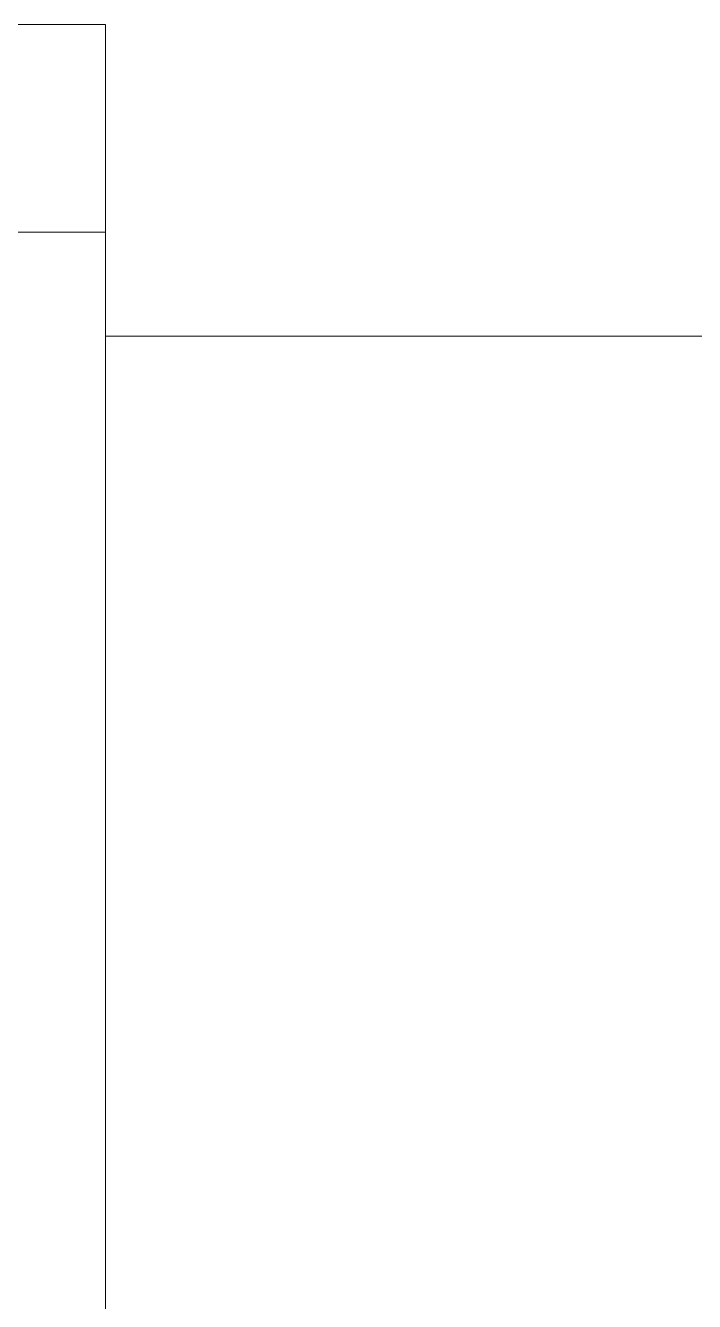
# Model space of a CAD drawing. Header units: millimetres. Extents: x -220592 to 404889, y -217665 to 38245.
# Drawn here: x -978.78 to -972.34, y -1296.68 to -1284.4 of the extents above; entities that cross this region are included whole.
import ezdxf

# ---------------------------------------------------------------- set-up
doc = ezdxf.new("R2010")
doc.units = ezdxf.units.MM
doc.linetypes.add('XKITLINE00', pattern=[0])
doc.layers.add('000 - 0_HIDE_OBJ_FRAMING_DEF_SUB_1', color=1, linetype='Continuous')

# ---------------------------------------------------------------- blocks, each defined once
blk = doc.blocks.new('*A13471')
at = {"layer": '000 - 0_HIDE_OBJ_FRAMING_DEF_SUB_1', "linetype": 'XKITLINE00', "lineweight": 0}
blk.add_line((-166.903352, 103.570892), (-166.903352, 122.690788), dxfattribs=at)
blk = doc.blocks.new('*A13473')
at = {"layer": '000 - 0_HIDE_OBJ_FRAMING_DEF_SUB_1', "linetype": 'XKITLINE00', "lineweight": 0}
blk.add_line((-166.903362, 103.570891), (-166.90336, 122.690788), dxfattribs=at)
blk = doc.blocks.new('*A13533')
at = {"layer": '000 - 0_HIDE_OBJ_FRAMING_DEF_SUB_1', "linetype": 'XKITLINE00', "lineweight": 0}
for q in [(-166.903349, 122.690788), (-87.063349, 121.690337)]:
    blk.add_line((-166.903349, 121.690337), q, dxfattribs=at)
blk = doc.blocks.new('*A13990')
at = {"layer": '000 - 0_HIDE_OBJ_FRAMING_DEF_SUB_1', "linetype": 'XKITLINE00', "lineweight": 0}
for p, q in [((-170.903349, 124.690788), (-166.903349, 124.690788)), ((-170.903349, 122.690788), (-170.903349, 124.690788)), ((-166.903349, 124.690788), (-166.903349, 122.690788)), ((-166.903349, 122.690788), (-170.903349, 122.690788))]:
    blk.add_line(p, q, dxfattribs=at)

msp = doc.modelspace()

# ---------------------------------------------------------------- block references
at = {"lineweight": 0}
for name in ['*A13471', '*A13473', '*A13533', '*A13990']:
    msp.add_blockref(name, (-811.109, -1409.08), dxfattribs=at)

doc.saveas('drawing.dxf')
